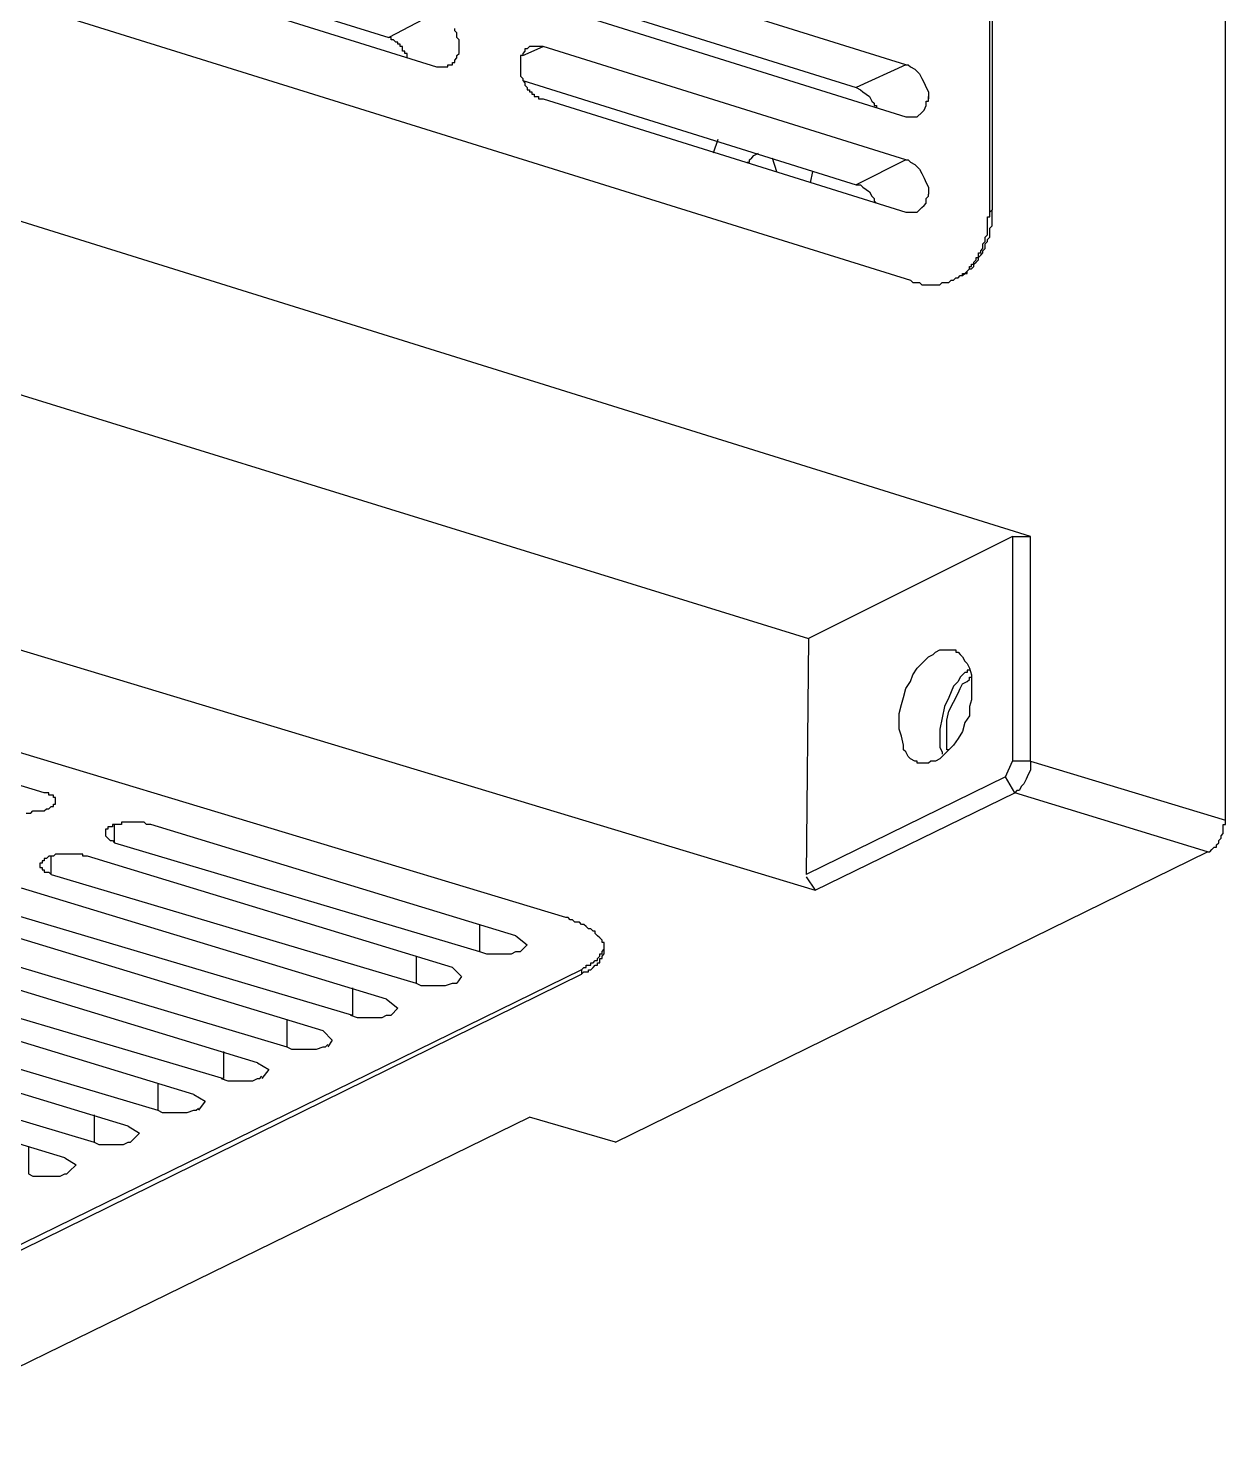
# Model space of a CAD drawing. Header units: millimetres. Extents: x 2689 to 2999, y 977 to 1485.
# Drawn here: x 2762.8 to 2808.9, y 987.3 to 1042 of the extents above; entities that cross this region are included whole.
import ezdxf

# ---------------------------------------------------------------- set-up
doc = ezdxf.new("R2010")
doc.units = ezdxf.units.MM
doc.layers.add('PDF_几何图形', color=7, linetype='Continuous')

msp = doc.modelspace()

# ---------------------------------------------------------------- linework, layer by layer
at = {"layer": 'PDF_几何图形', "lineweight": -3}
for points in [[(2808.904, 1011.517), (2808.904, 1152.195)], [(2799.828, 1034.905), (2799.828, 1134.305)], [(2799.915, 1134.392), (2799.915, 1034.993)], [(2763.786, 1045.639), (2776.701, 1041.625)], [(2764.571, 1044.854), (2778.534, 1040.491)], [(2796.599, 1040.578), (2782.636, 1044.941)], [(2781.85, 1043.72), (2794.679, 1039.705)], [(2782.636, 1042.934), (2796.599, 1038.571)], [(2778.534, 1042.585), (2776.701, 1041.625)], [(2764.571, 1042.323), (2796.773, 1032.287)], [(2778.534, 1040.491), (2778.621, 1040.491), (2778.709, 1040.491), (2778.796, 1040.491), (2778.883, 1040.491), (2778.97, 1040.491), (2778.97, 1040.578), (2779.058, 1040.578), (2779.145, 1040.578), (2779.145, 1040.665), (2779.232, 1040.665), (2779.232, 1040.752), (2779.319, 1040.84), (2779.319, 1040.927), (2779.407, 1041.014), (2779.407, 1041.101), (2779.407, 1041.189), (2779.407, 1041.276), (2779.407, 1041.363), (2779.407, 1041.451), (2779.407, 1041.538), (2779.319, 1041.625), (2779.319, 1041.712), (2779.319, 1041.8), (2779.232, 1041.887), (2779.232, 1041.974)], [(2777.4, 1040.84), (2777.4, 1040.927), (2777.4, 1041.014), (2777.312, 1041.014), (2777.312, 1041.101), (2777.225, 1041.101), (2777.225, 1041.189), (2777.225, 1041.276), (2777.138, 1041.276), (2777.138, 1041.363), (2777.05, 1041.363), (2777.05, 1041.451), (2776.963, 1041.451), (2776.876, 1041.538), (2776.789, 1041.538), (2776.789, 1041.625), (2776.701, 1041.625)], [(2782.636, 1041.276), (2782.548, 1041.276), (2782.461, 1041.276), (2782.374, 1041.276), (2782.287, 1041.276), (2782.199, 1041.276), (2782.112, 1041.276), (2782.025, 1041.189), (2781.938, 1041.189), (2781.938, 1041.101), (2781.85, 1041.014), (2781.85, 1040.927), (2781.763, 1040.927), (2781.763, 1040.84), (2781.763, 1040.752), (2781.763, 1040.665), (2781.763, 1040.578), (2781.763, 1040.491), (2781.763, 1040.403), (2781.763, 1040.316), (2781.763, 1040.229), (2781.763, 1040.142), (2781.85, 1040.054), (2781.85, 1039.967), (2781.938, 1039.88), (2781.938, 1039.792), (2782.025, 1039.705), (2782.025, 1039.618), (2782.112, 1039.618), (2782.112, 1039.531), (2782.199, 1039.531), (2782.199, 1039.443), (2782.287, 1039.443), (2782.287, 1039.356), (2782.374, 1039.356), (2782.461, 1039.356), (2782.461, 1039.269), (2782.548, 1039.269), (2782.636, 1039.269)], [(2781.85, 1040.927), (2782.636, 1041.276)], [(2796.599, 1036.913), (2782.636, 1041.276)], [(2796.599, 1040.578), (2794.679, 1039.705)], [(2796.599, 1040.578), (2796.686, 1040.578), (2796.773, 1040.491), (2796.948, 1040.403), (2797.122, 1040.229), (2797.21, 1040.054), (2797.297, 1039.88), (2797.384, 1039.705), (2797.471, 1039.531), (2797.471, 1039.269)], [(2781.85, 1039.967), (2794.679, 1035.953)], [(2794.679, 1039.705), (2794.853, 1039.618), (2794.941, 1039.531), (2795.202, 1039.356), (2795.29, 1039.182), (2795.377, 1039.094), (2795.377, 1039.007), (2795.464, 1039.007), (2795.464, 1038.92)], [(2782.636, 1039.269), (2796.599, 1034.905)], [(2797.035, 1038.571), (2797.21, 1038.745), (2797.297, 1038.832), (2797.384, 1039.007), (2797.384, 1039.094), (2797.384, 1039.182), (2797.471, 1039.182), (2797.471, 1039.356)], [(2796.599, 1038.571), (2797.035, 1038.571)], [(2789.355, 1037.698), (2789.181, 1037.174)], [(2790.49, 1036.825), (2790.577, 1036.825), (2790.577, 1036.913), (2790.664, 1037), (2790.752, 1037.087), (2790.926, 1037.174)], [(2791.45, 1037), (2791.624, 1036.476)], [(2796.599, 1036.913), (2794.679, 1035.953)], [(2796.599, 1036.913), (2796.686, 1036.913), (2796.773, 1036.825), (2796.948, 1036.738), (2797.122, 1036.563), (2797.21, 1036.389), (2797.297, 1036.214), (2797.384, 1036.04), (2797.471, 1035.865), (2797.471, 1035.604)], [(2792.933, 1036.04), (2793.021, 1036.476)], [(2801.399, 1022.426), (2757.764, 1036.04)], [(2794.679, 1035.953), (2794.853, 1035.953), (2794.941, 1035.865), (2795.202, 1035.691), (2795.29, 1035.516), (2795.377, 1035.429), (2795.377, 1035.342), (2795.464, 1035.254)], [(2797.035, 1034.905), (2797.21, 1035.08), (2797.297, 1035.167), (2797.384, 1035.254), (2797.384, 1035.429), (2797.471, 1035.516), (2797.471, 1035.604)], [(2796.599, 1034.905), (2797.035, 1034.905)], [(2796.773, 1032.287), (2796.861, 1032.2), (2796.948, 1032.2), (2797.122, 1032.2), (2797.21, 1032.113), (2797.297, 1032.113), (2797.384, 1032.113), (2797.471, 1032.113), (2797.559, 1032.113), (2797.646, 1032.113), (2797.733, 1032.113), (2797.821, 1032.113), (2797.908, 1032.113), (2797.995, 1032.2), (2798.082, 1032.2), (2798.17, 1032.2), (2798.257, 1032.2), (2798.344, 1032.287), (2798.431, 1032.287), (2798.519, 1032.375), (2798.606, 1032.375), (2798.693, 1032.462), (2798.78, 1032.462), (2798.868, 1032.549), (2798.955, 1032.549), (2798.955, 1032.636), (2799.042, 1032.724), (2799.13, 1032.724), (2799.217, 1032.811), (2799.217, 1032.898), (2799.304, 1032.985), (2799.391, 1033.073), (2799.391, 1033.16), (2799.479, 1033.247), (2799.566, 1033.335), (2799.566, 1033.422), (2799.653, 1033.509), (2799.653, 1033.596), (2799.653, 1033.684), (2799.74, 1033.771), (2799.74, 1033.858), (2799.828, 1033.945), (2799.828, 1034.033), (2799.828, 1034.207), (2799.828, 1034.294), (2799.915, 1034.382), (2799.915, 1034.469), (2799.915, 1034.644), (2799.915, 1034.731), (2799.915, 1034.818), (2799.915, 1034.993)], [(2798.519, 1032.375), (2798.606, 1032.375), (2798.693, 1032.462), (2798.78, 1032.462), (2798.78, 1032.549), (2798.868, 1032.549), (2798.955, 1032.636), (2799.042, 1032.724), (2799.042, 1032.811), (2799.13, 1032.811), (2799.13, 1032.898), (2799.217, 1032.898), (2799.217, 1032.985), (2799.304, 1033.073), (2799.304, 1033.16), (2799.391, 1033.16), (2799.391, 1033.247), (2799.391, 1033.335), (2799.479, 1033.335), (2799.479, 1033.422), (2799.566, 1033.509), (2799.566, 1033.596), (2799.566, 1033.684), (2799.653, 1033.771), (2799.653, 1033.858), (2799.653, 1033.945), (2799.74, 1034.033), (2799.74, 1034.12), (2799.74, 1034.207), (2799.74, 1034.294), (2799.74, 1034.382), (2799.74, 1034.469), (2799.74, 1034.556), (2799.74, 1034.644), (2799.74, 1034.731), (2799.828, 1034.731), (2799.828, 1034.818), (2799.828, 1034.905)], [(2799.915, 1034.993), (2799.828, 1034.905)], [(2749.386, 1031.938), (2792.846, 1018.499)], [(2800.7, 1022.426), (2792.846, 1018.499)], [(2800.7, 1022.426), (2800.7, 1013.786)], [(2800.7, 1022.426), (2801.399, 1022.426)], [(2801.399, 1013.786), (2801.399, 1022.426)], [(2749.212, 1022.077), (2793.108, 1008.812)], [(2792.846, 1018.499), (2792.759, 1009.423)], [(2797.035, 1013.699), (2797.035, 1013.786), (2796.948, 1013.786), (2796.773, 1013.874), (2796.686, 1013.961), (2796.599, 1014.135), (2796.512, 1014.223), (2796.512, 1014.397), (2796.424, 1014.746), (2796.337, 1015.008), (2796.337, 1015.357), (2796.337, 1015.619), (2796.424, 1015.968), (2796.512, 1016.23), (2796.599, 1016.579), (2796.773, 1016.841), (2796.861, 1017.102), (2797.035, 1017.364), (2797.297, 1017.626), (2797.471, 1017.801), (2797.646, 1017.888), (2797.733, 1017.975)], [(2798.431, 1018.062), (2798.519, 1018.062), (2798.519, 1017.975), (2798.606, 1017.975), (2798.693, 1017.888), (2798.78, 1017.801), (2798.868, 1017.626), (2798.955, 1017.539), (2799.042, 1017.364), (2799.13, 1017.102), (2799.13, 1016.753), (2799.13, 1016.492), (2799.13, 1016.143), (2799.042, 1015.881), (2799.042, 1015.532), (2798.868, 1015.27), (2798.78, 1014.921), (2798.606, 1014.659), (2798.431, 1014.397), (2798.257, 1014.223), (2797.995, 1013.961), (2797.908, 1013.874), (2797.733, 1013.786)], [(2797.733, 1017.975), (2797.908, 1018.062), (2798.082, 1018.062), (2798.257, 1018.062), (2798.344, 1018.062), (2798.431, 1018.062)], [(2783.508, 1007.765), (2751.132, 1017.539)], [(2799.042, 1017.277), (2798.955, 1017.277), (2798.955, 1017.19), (2798.868, 1017.19), (2798.693, 1017.015), (2798.606, 1016.841), (2798.431, 1016.666), (2798.257, 1016.23), (2798.082, 1015.881), (2797.995, 1015.444), (2797.908, 1015.008), (2797.908, 1014.746), (2797.908, 1014.572), (2797.908, 1014.31), (2797.995, 1014.135)], [(2763.436, 1012.564), (2749.386, 1016.841)], [(2798.257, 1014.223), (2798.17, 1014.223), (2798.17, 1014.31), (2798.17, 1014.397), (2798.17, 1014.572), (2798.17, 1014.746), (2798.17, 1014.921), (2798.17, 1015.357), (2798.257, 1015.706), (2798.431, 1016.055), (2798.606, 1016.404), (2798.693, 1016.579), (2798.78, 1016.753), (2798.955, 1016.841), (2799.042, 1016.928), (2799.042, 1017.015), (2799.13, 1017.015)], [(2797.995, 1014.135), (2797.995, 1014.048)], [(2797.733, 1013.786), (2797.559, 1013.786), (2797.471, 1013.699), (2797.297, 1013.699), (2797.21, 1013.699), (2797.035, 1013.699)], [(2800.788, 1012.564), (2800.439, 1013.175), (2800.7, 1013.786)], [(2801.399, 1013.786), (2800.7, 1013.786)], [(2801.399, 1013.786), (2801.399, 1013.612), (2801.399, 1013.437), (2801.311, 1013.263), (2801.224, 1013.088), (2801.137, 1012.914), (2801.049, 1012.826), (2800.962, 1012.652), (2800.875, 1012.652), (2800.788, 1012.564)], [(2801.399, 1013.786), (2808.904, 1011.517)], [(2800.439, 1013.175), (2792.759, 1009.423)], [(2762.738, 1011.779), (2762.826, 1011.779), (2762.913, 1011.779), (2763, 1011.866), (2763.087, 1011.866), (2763.175, 1011.866), (2763.262, 1011.866), (2763.349, 1011.866), (2763.436, 1011.866), (2763.524, 1011.954), (2763.611, 1011.954), (2763.698, 1012.041), (2763.786, 1012.041), (2763.786, 1012.128), (2763.873, 1012.128), (2763.873, 1012.215), (2763.873, 1012.303), (2763.873, 1012.39), (2763.786, 1012.39), (2763.786, 1012.477), (2763.698, 1012.477), (2763.611, 1012.477), (2763.611, 1012.564), (2763.524, 1012.564), (2763.436, 1012.564)], [(2793.108, 1008.812), (2800.788, 1012.564)], [(2808.206, 1010.295), (2800.788, 1012.564)], [(2767.538, 1011.343), (2767.451, 1011.343), (2767.364, 1011.343), (2767.276, 1011.43), (2767.189, 1011.43), (2767.102, 1011.43), (2767.015, 1011.43), (2766.927, 1011.43), (2766.84, 1011.43), (2766.753, 1011.43), (2766.665, 1011.43), (2766.578, 1011.43), (2766.491, 1011.43), (2766.404, 1011.43), (2766.404, 1011.343), (2766.316, 1011.343), (2766.229, 1011.343), (2766.142, 1011.343), (2766.055, 1011.343), (2766.055, 1011.255), (2765.967, 1011.255), (2765.88, 1011.255), (2765.88, 1011.168), (2765.793, 1011.168), (2765.793, 1011.081), (2765.793, 1010.994), (2765.793, 1010.906), (2765.88, 1010.819), (2765.967, 1010.732), (2766.055, 1010.732), (2766.142, 1010.645)], [(2766.142, 1010.645), (2766.142, 1011.343)], [(2781.588, 1007.066), (2767.538, 1011.343)], [(2808.206, 1010.295), (2808.293, 1010.295), (2808.38, 1010.383), (2808.467, 1010.47), (2808.555, 1010.47), (2808.555, 1010.557), (2808.642, 1010.645), (2808.642, 1010.732), (2808.729, 1010.819), (2808.729, 1010.906), (2808.816, 1010.994), (2808.816, 1011.081), (2808.816, 1011.168), (2808.816, 1011.255), (2808.816, 1011.343), (2808.904, 1011.343), (2808.904, 1011.43), (2808.904, 1011.517)], [(2766.142, 1010.645), (2780.192, 1006.456)], [(2765.095, 1010.121), (2765.007, 1010.121), (2764.92, 1010.121), (2764.92, 1010.208), (2764.833, 1010.208), (2764.746, 1010.208), (2764.658, 1010.208), (2764.571, 1010.208), (2764.484, 1010.208), (2764.396, 1010.208), (2764.309, 1010.208), (2764.222, 1010.208), (2764.135, 1010.208), (2764.047, 1010.208), (2763.96, 1010.208), (2763.873, 1010.208), (2763.786, 1010.121), (2763.698, 1010.121), (2763.611, 1010.121), (2763.524, 1010.034), (2763.436, 1010.034), (2763.436, 1009.946), (2763.349, 1009.946), (2763.349, 1009.859), (2763.262, 1009.859), (2763.262, 1009.772), (2763.262, 1009.685), (2763.349, 1009.685), (2763.349, 1009.597), (2763.436, 1009.597), (2763.436, 1009.51), (2763.524, 1009.51), (2763.611, 1009.51), (2763.698, 1009.423)], [(2763.698, 1009.423), (2763.698, 1010.121)], [(2779.145, 1005.845), (2765.095, 1010.121)], [(2785.428, 999.125), (2808.206, 1010.295)], [(2763.698, 1009.423), (2777.749, 1005.234)], [(2792.759, 1009.336), (2793.108, 1008.812)], [(2776.614, 1004.623), (2762.564, 1008.899)], [(2761.167, 1008.201), (2775.305, 1004.012)], [(2774.171, 1003.401), (2760.12, 1007.677)], [(2780.192, 1007.503), (2780.192, 1006.456)], [(2784.119, 1005.583), (2784.207, 1005.67), (2784.294, 1005.67), (2784.381, 1005.67), (2784.381, 1005.757), (2784.468, 1005.757), (2784.556, 1005.845), (2784.643, 1005.932), (2784.73, 1005.932), (2784.73, 1006.019), (2784.817, 1006.019), (2784.817, 1006.107), (2784.817, 1006.194), (2784.905, 1006.194), (2784.905, 1006.281), (2784.992, 1006.368), (2784.992, 1006.456), (2784.992, 1006.543), (2784.992, 1006.63), (2784.992, 1006.717), (2784.992, 1006.805), (2784.905, 1006.805), (2784.905, 1006.892), (2784.817, 1006.979), (2784.73, 1007.067), (2784.643, 1007.154), (2784.643, 1007.241), (2784.556, 1007.241), (2784.468, 1007.328), (2784.381, 1007.328), (2784.294, 1007.416), (2784.207, 1007.503), (2784.119, 1007.503), (2784.032, 1007.59), (2783.945, 1007.59), (2783.857, 1007.59), (2783.77, 1007.677), (2783.683, 1007.677), (2783.596, 1007.765), (2783.508, 1007.765)], [(2758.724, 1006.979), (2772.774, 1002.79)], [(2781.588, 1007.066), (2782.025, 1006.717)], [(2771.64, 1002.179), (2757.589, 1006.456)], [(2777.749, 1006.281), (2777.749, 1005.234)], [(2780.192, 1006.456), (2780.454, 1006.368), (2780.629, 1006.368), (2780.978, 1006.368), (2781.239, 1006.368), (2781.414, 1006.368), (2781.588, 1006.456), (2781.676, 1006.456), (2781.763, 1006.456)], [(2782.025, 1006.717), (2781.763, 1006.456)], [(2784.119, 1005.757), (2784.207, 1005.845), (2784.294, 1005.845), (2784.294, 1005.932), (2784.381, 1005.932), (2784.468, 1005.932), (2784.468, 1006.019), (2784.556, 1006.019), (2784.643, 1006.107), (2784.73, 1006.107), (2784.73, 1006.194), (2784.817, 1006.281), (2784.817, 1006.368), (2784.905, 1006.368), (2784.905, 1006.456), (2784.992, 1006.543)], [(2784.119, 1005.757), (2746.855, 987.518)], [(2756.193, 1005.757), (2770.331, 1001.569)], [(2779.145, 1005.845), (2779.494, 1005.496)], [(2784.119, 1005.757), (2784.119, 1005.583)], [(2746.855, 987.256), (2784.119, 1005.583)], [(2769.196, 1000.958), (2755.146, 1005.234)], [(2777.749, 1005.234), (2777.923, 1005.147), (2778.098, 1005.147), (2778.534, 1005.147), (2778.709, 1005.147), (2778.883, 1005.147), (2779.145, 1005.234), (2779.232, 1005.234), (2779.319, 1005.234)], [(2779.494, 1005.496), (2779.319, 1005.234)], [(2775.305, 1005.059), (2775.305, 1004.012)], [(2776.614, 1004.623), (2777.05, 1004.274)], [(2753.75, 1004.536), (2767.8, 1000.347)], [(2777.05, 1004.274), (2776.789, 1004.012)], [(2766.665, 999.736), (2752.615, 1004.012)], [(2772.774, 1003.838), (2772.774, 1002.79)], [(2775.218, 1004.012), (2775.48, 1003.925), (2775.654, 1003.925), (2776.003, 1003.925), (2776.265, 1003.925), (2776.44, 1003.925), (2776.614, 1004.012), (2776.701, 1004.012), (2776.789, 1004.012)], [(2751.306, 1003.314), (2765.356, 999.125)], [(2774.171, 1003.401), (2774.52, 1003.052)], [(2774.52, 1003.052), (2774.345, 1002.79)], [(2764.222, 998.514), (2750.172, 1002.79)], [(2770.331, 1002.616), (2770.331, 1001.569)], [(2772.774, 1002.79), (2772.949, 1002.703), (2773.123, 1002.703), (2773.56, 1002.703), (2773.734, 1002.703), (2773.909, 1002.703), (2774.171, 1002.79), (2774.258, 1002.79), (2774.345, 1002.878)], [(2771.64, 1002.179), (2772.076, 1001.918)], [(2772.076, 1001.918), (2771.814, 1001.569)], [(2767.8, 1001.394), (2767.8, 1000.347)], [(2770.243, 1001.569), (2770.505, 1001.481), (2770.68, 1001.481), (2771.029, 1001.481), (2771.291, 1001.481), (2771.465, 1001.481), (2771.64, 1001.569), (2771.727, 1001.569), (2771.814, 1001.656)], [(2769.196, 1000.958), (2769.633, 1000.696)], [(2767.8, 1000.347), (2767.974, 1000.26), (2768.236, 1000.26), (2768.585, 1000.26), (2768.76, 1000.26), (2768.934, 1000.26), (2769.196, 1000.347), (2769.284, 1000.347), (2769.371, 1000.434)], [(2769.633, 1000.696), (2769.371, 1000.347)], [(2759.422, 989.002), (2782.112, 1000.085)], [(2765.356, 1000.172), (2765.356, 999.125)], [(2766.665, 999.736), (2767.102, 999.474)], [(2785.428, 999.125), (2782.112, 1000.085)], [(2765.356, 999.125), (2765.531, 999.038), (2765.705, 999.038), (2766.142, 999.038), (2766.316, 999.038), (2766.491, 999.038), (2766.665, 999.125), (2766.753, 999.125), (2766.84, 999.212)], [(2767.102, 999.474), (2766.84, 999.212)], [(2762.826, 998.95), (2762.826, 997.903)], [(2764.222, 998.514), (2764.658, 998.252)], [(2764.658, 998.252), (2764.396, 997.991)], [(2762.826, 997.903), (2763, 997.816), (2763.262, 997.816), (2763.611, 997.816), (2763.786, 997.816), (2764.047, 997.816), (2764.222, 997.903), (2764.309, 997.903), (2764.396, 997.991)]]:
    msp.add_lwpolyline(points, dxfattribs=at)

doc.saveas('drawing.dxf')
